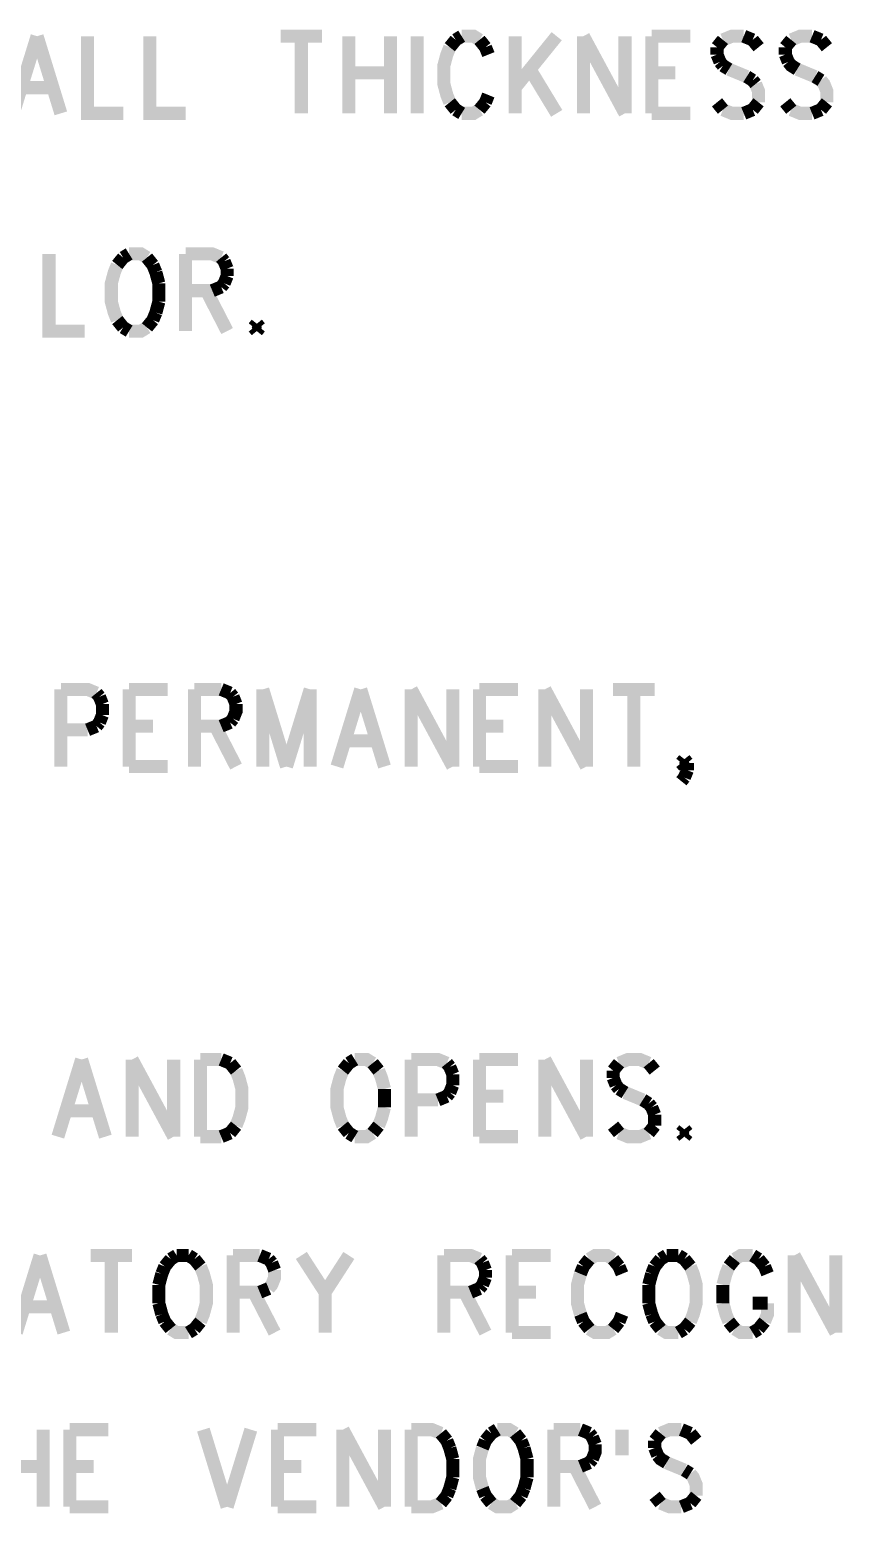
# Model space of a CAD drawing. Extents: x 5.82 to 15.01, y 4.82 to 9.83.
# Drawn here: x 9.741 to 10.674, y 5.275 to 6.979 of the extents above; entities that cross this region are included whole.
import ezdxf

# ---------------------------------------------------------------- set-up
doc = ezdxf.new("R2010")
doc.units = 0
doc.layers.add('DD_PHO', color=1, linetype='CONTINUOUS')

msp = doc.modelspace()

# ---------------------------------------------------------------- linework, layer by layer
at = {"layer": 'DD_PHO', "const_width": 0.015}
for points in [[(9.74954, 6.97109), (9.72227, 6.8825)], [(9.74954, 6.97109), (9.77681, 6.8825)], [(9.8075, 6.97109), (9.8075, 6.8825), (9.8484, 6.8825)], [(9.87909, 6.97109), (9.87909, 6.8825), (9.92, 6.8825)], [(10.02909, 6.97109), (10.07681, 6.97109)], [(10.05295, 6.97109), (10.05295, 6.8825)], [(10.1075, 6.97109), (10.1075, 6.8825)], [(10.15522, 6.97109), (10.15522, 6.8825)], [(10.1859, 6.97109), (10.1859, 6.8825)], [(10.23022, 6.96687), (10.2234, 6.95843)], [(10.23704, 6.97109), (10.23022, 6.96687)], [(10.2575, 6.96687), (10.25068, 6.97109), (10.23704, 6.97109)], [(10.26431, 6.95843), (10.2575, 6.96687)], [(10.2984, 6.97109), (10.2984, 6.8825)], [(10.34613, 6.97109), (10.2984, 6.91203)], [(10.37681, 6.97109), (10.37681, 6.8825)], [(10.37681, 6.97109), (10.42454, 6.8825)], [(10.42454, 6.97109), (10.42454, 6.8825)], [(10.45522, 6.97109), (10.45522, 6.8825)], [(10.45522, 6.97109), (10.49954, 6.97109)], [(10.53704, 6.96687), (10.53022, 6.95843)], [(10.5609, 6.97109), (10.54727, 6.97109), (10.53704, 6.96687)], [(10.57113, 6.96687), (10.5609, 6.97109)], [(10.57795, 6.95843), (10.57113, 6.96687)], [(10.61545, 6.96687), (10.60863, 6.95843)], [(10.63931, 6.97109), (10.62568, 6.97109), (10.61545, 6.96687)], [(10.64954, 6.96687), (10.63931, 6.97109)], [(10.65636, 6.95843), (10.64954, 6.96687)], [(10.2234, 6.95843), (10.22, 6.95), (10.21659, 6.93734), (10.21659, 6.91625), (10.22, 6.90359), (10.2234, 6.89515)], [(10.26772, 6.95), (10.26431, 6.95843)], [(10.53022, 6.95843), (10.53022, 6.95)], [(10.53022, 6.95), (10.53363, 6.94156)], [(10.60863, 6.95843), (10.60863, 6.95)], [(10.60863, 6.95), (10.61204, 6.94156)], [(10.1075, 6.9289), (10.15522, 6.9289)], [(10.31545, 6.93312), (10.34613, 6.8825)], [(10.45522, 6.9289), (10.4825, 6.9289)], [(10.53363, 6.94156), (10.53704, 6.93734)], [(10.53704, 6.93734), (10.54386, 6.93312)], [(10.54386, 6.93312), (10.56431, 6.92468)], [(10.61204, 6.94156), (10.61545, 6.93734), (10.62227, 6.93312)], [(10.62227, 6.93312), (10.64272, 6.92468)], [(9.7325, 6.91203), (9.76659, 6.91203)], [(10.56431, 6.92468), (10.57113, 6.92046)], [(10.57113, 6.92046), (10.57454, 6.91625)], [(10.57454, 6.91625), (10.57795, 6.90781), (10.57795, 6.89515)], [(10.64272, 6.92468), (10.64954, 6.92046)], [(10.64954, 6.92046), (10.65295, 6.91625), (10.65636, 6.90781), (10.65636, 6.89515)], [(10.2234, 6.89515), (10.23022, 6.88671)], [(10.2575, 6.88671), (10.26431, 6.89515)], [(10.26431, 6.89515), (10.26772, 6.90359)], [(10.53704, 6.88671), (10.53022, 6.89515)], [(10.57795, 6.89515), (10.57113, 6.88671)], [(10.61545, 6.88671), (10.60863, 6.89515)], [(10.65636, 6.89515), (10.64954, 6.88671)], [(10.23022, 6.88671), (10.23704, 6.8825)], [(10.23704, 6.8825), (10.25068, 6.8825), (10.2575, 6.88671)], [(10.45522, 6.8825), (10.49954, 6.8825)], [(10.5609, 6.8825), (10.54727, 6.8825), (10.53704, 6.88671)], [(10.57113, 6.88671), (10.5609, 6.8825)], [(10.63931, 6.8825), (10.62568, 6.8825), (10.61545, 6.88671)], [(10.64954, 6.88671), (10.63931, 6.8825)], [(9.76318, 6.72109), (9.76318, 6.6325), (9.80409, 6.6325)], [(9.84159, 6.70843), (9.83818, 6.7), (9.83477, 6.68734), (9.83477, 6.66625), (9.83818, 6.65359), (9.84159, 6.64515)], [(9.8484, 6.71687), (9.84159, 6.70843)], [(9.85522, 6.72109), (9.8484, 6.71687)], [(9.87568, 6.71687), (9.86886, 6.72109), (9.85522, 6.72109)], [(9.8825, 6.70843), (9.87568, 6.71687)], [(9.8859, 6.7), (9.8825, 6.70843)], [(9.92, 6.72109), (9.92, 6.6325)], [(9.92, 6.72109), (9.95068, 6.72109), (9.9609, 6.71687)], [(9.9609, 6.71687), (9.96431, 6.71265)], [(9.96431, 6.71265), (9.96772, 6.70421)], [(9.88931, 6.68734), (9.8859, 6.7)], [(9.96772, 6.69578), (9.96431, 6.68734)], [(9.96772, 6.70421), (9.96772, 6.69578)], [(9.88931, 6.66625), (9.88931, 6.68734)], [(9.95068, 6.6789), (9.92, 6.6789)], [(9.94386, 6.6789), (9.96772, 6.6325)], [(9.9609, 6.68312), (9.95068, 6.6789)], [(9.96431, 6.68734), (9.9609, 6.68312)], [(9.8825, 6.64515), (9.8859, 6.65359)], [(9.8859, 6.65359), (9.88931, 6.66625)], [(9.84159, 6.64515), (9.8484, 6.63671)], [(9.8484, 6.63671), (9.85522, 6.6325)], [(9.85522, 6.6325), (9.86886, 6.6325), (9.87568, 6.63671)], [(9.87568, 6.63671), (9.8825, 6.64515)], [(10.00181, 6.64093), (9.9984, 6.63671)], [(9.9984, 6.63671), (10.00181, 6.6325)], [(10.00522, 6.63671), (10.00181, 6.64093)], [(10.00181, 6.6325), (10.00522, 6.63671)], [(9.77681, 6.22109), (9.77681, 6.1325)], [(9.77681, 6.22109), (9.8075, 6.22109), (9.81772, 6.21687)], [(9.81772, 6.21687), (9.82113, 6.21265)], [(9.82113, 6.21265), (9.82454, 6.20421)], [(9.85522, 6.22109), (9.85522, 6.1325)], [(9.85522, 6.22109), (9.89954, 6.22109)], [(9.93022, 6.22109), (9.93022, 6.1325)], [(9.93022, 6.22109), (9.9609, 6.22109)], [(9.9609, 6.22109), (9.97113, 6.21687)], [(9.97113, 6.21687), (9.97454, 6.21265)], [(9.97454, 6.21265), (9.97795, 6.20421)], [(10.00863, 6.22109), (10.00863, 6.1325)], [(10.00863, 6.22109), (10.0359, 6.1325)], [(10.06318, 6.22109), (10.0359, 6.1325)], [(10.06318, 6.22109), (10.06318, 6.1325)], [(10.12113, 6.22109), (10.09386, 6.1325)], [(10.12113, 6.22109), (10.1484, 6.1325)], [(10.17909, 6.22109), (10.17909, 6.1325)], [(10.17909, 6.22109), (10.22681, 6.1325)], [(10.22681, 6.22109), (10.22681, 6.1325)], [(10.2575, 6.22109), (10.2575, 6.1325)], [(10.2575, 6.22109), (10.30181, 6.22109)], [(10.3325, 6.22109), (10.3325, 6.1325)], [(10.3325, 6.22109), (10.38022, 6.1325)], [(10.38022, 6.22109), (10.38022, 6.1325)], [(10.4109, 6.22109), (10.45863, 6.22109)], [(10.43477, 6.22109), (10.43477, 6.1325)], [(9.82454, 6.20421), (9.82454, 6.19156)], [(9.97795, 6.20421), (9.97795, 6.19578), (9.97454, 6.18734)], [(9.81772, 6.1789), (9.8075, 6.17468)], [(9.82113, 6.18312), (9.81772, 6.1789)], [(9.82454, 6.19156), (9.82113, 6.18312)], [(9.85522, 6.1789), (9.8825, 6.1789)], [(9.9609, 6.1789), (9.93022, 6.1789)], [(9.95409, 6.1789), (9.97795, 6.1325)], [(9.97113, 6.18312), (9.9609, 6.1789)], [(9.97454, 6.18734), (9.97113, 6.18312)], [(10.2575, 6.1789), (10.28477, 6.1789)], [(9.8075, 6.17468), (9.77681, 6.17468)], [(10.10409, 6.16203), (10.13818, 6.16203)], [(9.85522, 6.1325), (9.89954, 6.1325)], [(10.2575, 6.1325), (10.30181, 6.1325)], [(10.48931, 6.13671), (10.49272, 6.14093)], [(10.49272, 6.1325), (10.48931, 6.13671)], [(10.49272, 6.14093), (10.49613, 6.13671)], [(10.49613, 6.13671), (10.49272, 6.1325)], [(10.49613, 6.12828), (10.49272, 6.11984)], [(10.49613, 6.13671), (10.49613, 6.12828)], [(10.49272, 6.11984), (10.48931, 6.11562)], [(9.80068, 5.79609), (9.7734, 5.7075)], [(9.80068, 5.79609), (9.82795, 5.7075)], [(9.85863, 5.79609), (9.85863, 5.7075)], [(9.85863, 5.79609), (9.90636, 5.7075)], [(9.90636, 5.79609), (9.90636, 5.7075)], [(9.93704, 5.79609), (9.93704, 5.7075)], [(9.93704, 5.79609), (9.9609, 5.79609)], [(9.9609, 5.79609), (9.97113, 5.79187)], [(9.97113, 5.79187), (9.97795, 5.78343)], [(10.1075, 5.79187), (10.10068, 5.78343)], [(10.11431, 5.79609), (10.1075, 5.79187)], [(10.13477, 5.79187), (10.12795, 5.79609), (10.11431, 5.79609)], [(10.14159, 5.78343), (10.13477, 5.79187)], [(10.17909, 5.79609), (10.17909, 5.7075)], [(10.17909, 5.79609), (10.20977, 5.79609), (10.22, 5.79187)], [(10.22, 5.79187), (10.2234, 5.78765)], [(10.2234, 5.78765), (10.22681, 5.77921)], [(10.2575, 5.79609), (10.2575, 5.7075)], [(10.2575, 5.79609), (10.30181, 5.79609)], [(10.3325, 5.79609), (10.3325, 5.7075)], [(10.3325, 5.79609), (10.38022, 5.7075)], [(10.38022, 5.79609), (10.38022, 5.7075)], [(10.41772, 5.79187), (10.4109, 5.78343)], [(10.45181, 5.79187), (10.44159, 5.79609), (10.42795, 5.79609), (10.41772, 5.79187)], [(10.45863, 5.78343), (10.45181, 5.79187)], [(9.97795, 5.78343), (9.98136, 5.775), (9.98477, 5.76234), (9.98477, 5.74125), (9.98136, 5.72859), (9.97795, 5.72015)], [(10.10068, 5.78343), (10.09727, 5.775), (10.09386, 5.76234), (10.09386, 5.74125), (10.09727, 5.72859), (10.10068, 5.72015)], [(10.1484, 5.76234), (10.145, 5.775), (10.14159, 5.78343)], [(10.22681, 5.77921), (10.22681, 5.76656)], [(10.4109, 5.78343), (10.4109, 5.775)], [(10.4109, 5.775), (10.41431, 5.76656)], [(10.1484, 5.74125), (10.1484, 5.76234)], [(10.22, 5.7539), (10.20977, 5.74968)], [(10.2234, 5.75812), (10.22, 5.7539)], [(10.22681, 5.76656), (10.2234, 5.75812)], [(10.2575, 5.7539), (10.28477, 5.7539)], [(10.41431, 5.76656), (10.41772, 5.76234)], [(10.41772, 5.76234), (10.42454, 5.75812)], [(10.42454, 5.75812), (10.445, 5.74968)], [(9.78363, 5.73703), (9.81772, 5.73703)], [(10.14159, 5.72015), (10.145, 5.72859), (10.1484, 5.74125)], [(10.20977, 5.74968), (10.17909, 5.74968)], [(10.445, 5.74968), (10.45181, 5.74546)], [(10.45181, 5.74546), (10.45522, 5.74125)], [(10.45522, 5.74125), (10.45863, 5.73281)], [(9.97795, 5.72015), (9.97113, 5.71171)], [(10.10068, 5.72015), (10.1075, 5.71171)], [(10.13477, 5.71171), (10.14159, 5.72015)], [(10.41772, 5.71171), (10.4109, 5.72015)], [(10.45863, 5.72015), (10.45181, 5.71171)], [(10.45863, 5.73281), (10.45863, 5.72015)], [(9.9609, 5.7075), (9.93704, 5.7075)], [(9.97113, 5.71171), (9.9609, 5.7075)], [(10.1075, 5.71171), (10.11431, 5.7075)], [(10.11431, 5.7075), (10.12795, 5.7075), (10.13477, 5.71171)], [(10.2575, 5.7075), (10.30181, 5.7075)], [(10.45181, 5.71171), (10.44159, 5.7075), (10.42795, 5.7075), (10.41772, 5.71171)], [(10.49272, 5.71593), (10.48931, 5.71171)], [(10.48931, 5.71171), (10.49272, 5.7075)], [(10.49613, 5.71171), (10.49272, 5.71593)], [(10.49272, 5.7075), (10.49613, 5.71171)], [(9.75295, 5.57109), (9.72568, 5.4825)], [(9.75295, 5.57109), (9.78022, 5.4825)], [(9.8109, 5.57109), (9.85863, 5.57109)], [(9.83477, 5.57109), (9.83477, 5.4825)], [(9.90295, 5.56687), (9.89613, 5.55843)], [(9.90977, 5.57109), (9.90295, 5.56687)], [(9.9234, 5.57109), (9.90977, 5.57109)], [(9.93022, 5.56687), (9.9234, 5.57109)], [(9.93704, 5.55843), (9.93022, 5.56687)], [(9.97454, 5.57109), (9.97454, 5.4825)], [(9.97454, 5.57109), (10.00522, 5.57109)], [(10.00522, 5.57109), (10.01545, 5.56687)], [(10.01545, 5.56687), (10.01886, 5.56265)], [(10.05295, 5.57109), (10.08022, 5.5289)], [(10.1075, 5.57109), (10.08022, 5.5289)], [(10.21659, 5.57109), (10.21659, 5.4825)], [(10.21659, 5.57109), (10.24727, 5.57109), (10.2575, 5.56687)], [(10.2575, 5.56687), (10.2609, 5.56265)], [(10.295, 5.57109), (10.295, 5.4825)], [(10.295, 5.57109), (10.33931, 5.57109)], [(10.38363, 5.56687), (10.37681, 5.55843)], [(10.4109, 5.56687), (10.40409, 5.57109), (10.39045, 5.57109), (10.38363, 5.56687)], [(10.41772, 5.55843), (10.4109, 5.56687)], [(10.46545, 5.56687), (10.45863, 5.55843)], [(10.47227, 5.57109), (10.46545, 5.56687)], [(10.4859, 5.57109), (10.47227, 5.57109)], [(10.49272, 5.56687), (10.4859, 5.57109)], [(10.49954, 5.55843), (10.49272, 5.56687)], [(10.55068, 5.56687), (10.54386, 5.55843)], [(10.57113, 5.57109), (10.5575, 5.57109), (10.55068, 5.56687)], [(10.57795, 5.56687), (10.57113, 5.57109)], [(10.58477, 5.55843), (10.57795, 5.56687)], [(10.61886, 5.57109), (10.61886, 5.4825)], [(10.61886, 5.57109), (10.66659, 5.4825)], [(10.66659, 5.57109), (10.66659, 5.4825)], [(9.89272, 5.55), (9.88931, 5.53734)], [(9.89613, 5.55843), (9.89272, 5.55)], [(9.93704, 5.49515), (9.94045, 5.50359), (9.94386, 5.51625), (9.94386, 5.53734), (9.94045, 5.55), (9.93704, 5.55843)], [(10.02227, 5.55421), (10.02227, 5.54578), (10.01886, 5.53734), (10.01545, 5.53312)], [(10.01886, 5.56265), (10.02227, 5.55421)], [(10.2609, 5.56265), (10.26431, 5.55421)], [(10.26431, 5.55421), (10.26431, 5.54578)], [(10.3734, 5.55), (10.37, 5.53734), (10.37, 5.51625), (10.3734, 5.50359)], [(10.37681, 5.55843), (10.3734, 5.55)], [(10.42113, 5.55), (10.41772, 5.55843)], [(10.45522, 5.55), (10.45181, 5.53734)], [(10.45863, 5.55843), (10.45522, 5.55)], [(10.49954, 5.49515), (10.50295, 5.50359), (10.50636, 5.51625), (10.50636, 5.53734), (10.50295, 5.55), (10.49954, 5.55843)], [(10.54386, 5.55843), (10.54045, 5.55), (10.53704, 5.53734)], [(10.58818, 5.55), (10.58477, 5.55843)], [(9.88931, 5.53734), (9.88931, 5.51625)], [(10.01545, 5.53312), (10.00522, 5.5289)], [(10.2575, 5.53312), (10.24727, 5.5289)], [(10.2609, 5.53734), (10.2575, 5.53312)], [(10.26431, 5.54578), (10.2609, 5.53734)], [(10.45181, 5.53734), (10.45181, 5.51625)], [(10.53704, 5.53734), (10.53704, 5.51625)], [(9.88931, 5.51625), (9.89272, 5.50359)], [(10.00522, 5.5289), (9.97454, 5.5289)], [(9.9984, 5.5289), (10.02227, 5.4825)], [(10.08022, 5.5289), (10.08022, 5.4825)], [(10.24727, 5.5289), (10.21659, 5.5289)], [(10.24045, 5.5289), (10.26431, 5.4825)], [(10.295, 5.5289), (10.32227, 5.5289)], [(10.45181, 5.51625), (10.45522, 5.50359)], [(10.53704, 5.51625), (10.54045, 5.50359), (10.54386, 5.49515)], [(10.57113, 5.51625), (10.58818, 5.51625)], [(10.58477, 5.49515), (10.58818, 5.50359), (10.58818, 5.51625)], [(9.7359, 5.51203), (9.77, 5.51203)], [(9.89272, 5.50359), (9.89613, 5.49515)], [(9.89613, 5.49515), (9.90295, 5.48671)], [(9.93022, 5.48671), (9.93704, 5.49515)], [(10.3734, 5.50359), (10.37681, 5.49515)], [(10.37681, 5.49515), (10.38363, 5.48671)], [(10.4109, 5.48671), (10.41772, 5.49515)], [(10.41772, 5.49515), (10.42113, 5.50359)], [(10.45522, 5.50359), (10.45863, 5.49515)], [(10.45863, 5.49515), (10.46545, 5.48671)], [(10.49272, 5.48671), (10.49954, 5.49515)], [(10.54386, 5.49515), (10.55068, 5.48671)], [(10.57795, 5.48671), (10.58477, 5.49515)], [(9.90295, 5.48671), (9.90977, 5.4825), (9.9234, 5.4825)], [(9.9234, 5.4825), (9.93022, 5.48671)], [(10.295, 5.4825), (10.33931, 5.4825)], [(10.38363, 5.48671), (10.39045, 5.4825), (10.40409, 5.4825), (10.4109, 5.48671)], [(10.46545, 5.48671), (10.47227, 5.4825), (10.4859, 5.4825)], [(10.4859, 5.4825), (10.49272, 5.48671)], [(10.55068, 5.48671), (10.5575, 5.4825), (10.57113, 5.4825)], [(10.57113, 5.4825), (10.57795, 5.48671)], [(9.75636, 5.37109), (9.75636, 5.2825)], [(9.78704, 5.37109), (9.78704, 5.2825)], [(9.78704, 5.37109), (9.83136, 5.37109)], [(9.94045, 5.37109), (9.96772, 5.2825)], [(9.995, 5.37109), (9.96772, 5.2825)], [(10.02568, 5.37109), (10.02568, 5.2825)], [(10.02568, 5.37109), (10.07, 5.37109)], [(10.10068, 5.37109), (10.10068, 5.2825)], [(10.10068, 5.37109), (10.1484, 5.2825)], [(10.1484, 5.37109), (10.1484, 5.2825)], [(10.17909, 5.37109), (10.17909, 5.2825)], [(10.17909, 5.37109), (10.20295, 5.37109), (10.21318, 5.36687)], [(10.21318, 5.36687), (10.22, 5.35843)], [(10.27113, 5.36687), (10.26431, 5.35843)], [(10.27795, 5.37109), (10.27113, 5.36687)], [(10.2984, 5.36687), (10.29159, 5.37109), (10.27795, 5.37109)], [(10.30522, 5.35843), (10.2984, 5.36687)], [(10.34272, 5.37109), (10.34272, 5.2825)], [(10.34272, 5.37109), (10.3734, 5.37109)], [(10.3734, 5.37109), (10.38363, 5.36687)], [(10.38363, 5.36687), (10.38704, 5.36265)], [(10.38704, 5.36265), (10.39045, 5.35421)], [(10.42113, 5.37109), (10.42113, 5.34156)], [(10.46545, 5.36687), (10.45863, 5.35843)], [(10.48931, 5.37109), (10.47568, 5.37109), (10.46545, 5.36687)], [(10.49954, 5.36687), (10.48931, 5.37109)], [(10.50636, 5.35843), (10.49954, 5.36687)], [(10.22, 5.35843), (10.2234, 5.35)], [(10.2234, 5.35), (10.22681, 5.33734)], [(10.2609, 5.35), (10.2575, 5.33734), (10.2575, 5.31625), (10.2609, 5.30359)], [(10.26431, 5.35843), (10.2609, 5.35)], [(10.30863, 5.35), (10.30522, 5.35843)], [(10.31204, 5.33734), (10.30863, 5.35)], [(10.39045, 5.35421), (10.39045, 5.34578), (10.38704, 5.33734)], [(10.45863, 5.35843), (10.45863, 5.35)], [(10.45863, 5.35), (10.46204, 5.34156)], [(9.70863, 5.3289), (9.75636, 5.3289)], [(9.78704, 5.3289), (9.81431, 5.3289)], [(10.02568, 5.3289), (10.05295, 5.3289)], [(10.22681, 5.33734), (10.22681, 5.31625)], [(10.31204, 5.31625), (10.31204, 5.33734)], [(10.3734, 5.3289), (10.34272, 5.3289)], [(10.36659, 5.3289), (10.39045, 5.2825)], [(10.38363, 5.33312), (10.3734, 5.3289)], [(10.38704, 5.33734), (10.38363, 5.33312)], [(10.46204, 5.34156), (10.46545, 5.33734), (10.47227, 5.33312)], [(10.47227, 5.33312), (10.49272, 5.32468)], [(10.22681, 5.31625), (10.2234, 5.30359)], [(10.30863, 5.30359), (10.31204, 5.31625)], [(10.49272, 5.32468), (10.49954, 5.32046)], [(10.49954, 5.32046), (10.50295, 5.31625), (10.50636, 5.30781), (10.50636, 5.29515)], [(10.22, 5.29515), (10.21318, 5.28671)], [(10.2234, 5.30359), (10.22, 5.29515)], [(10.2609, 5.30359), (10.26431, 5.29515)], [(10.26431, 5.29515), (10.27113, 5.28671)], [(10.2984, 5.28671), (10.30522, 5.29515)], [(10.30522, 5.29515), (10.30863, 5.30359)], [(10.46545, 5.28671), (10.45863, 5.29515)], [(10.50636, 5.29515), (10.49954, 5.28671)], [(9.78704, 5.2825), (9.83136, 5.2825)], [(10.02568, 5.2825), (10.07, 5.2825)], [(10.21318, 5.28671), (10.20295, 5.2825), (10.17909, 5.2825)], [(10.27113, 5.28671), (10.27795, 5.2825), (10.29159, 5.2825), (10.2984, 5.28671)], [(10.48931, 5.2825), (10.47568, 5.2825), (10.46545, 5.28671)], [(10.49954, 5.28671), (10.48931, 5.2825)]]:
    msp.add_lwpolyline(points, dxfattribs=at)

doc.saveas('drawing.dxf')
